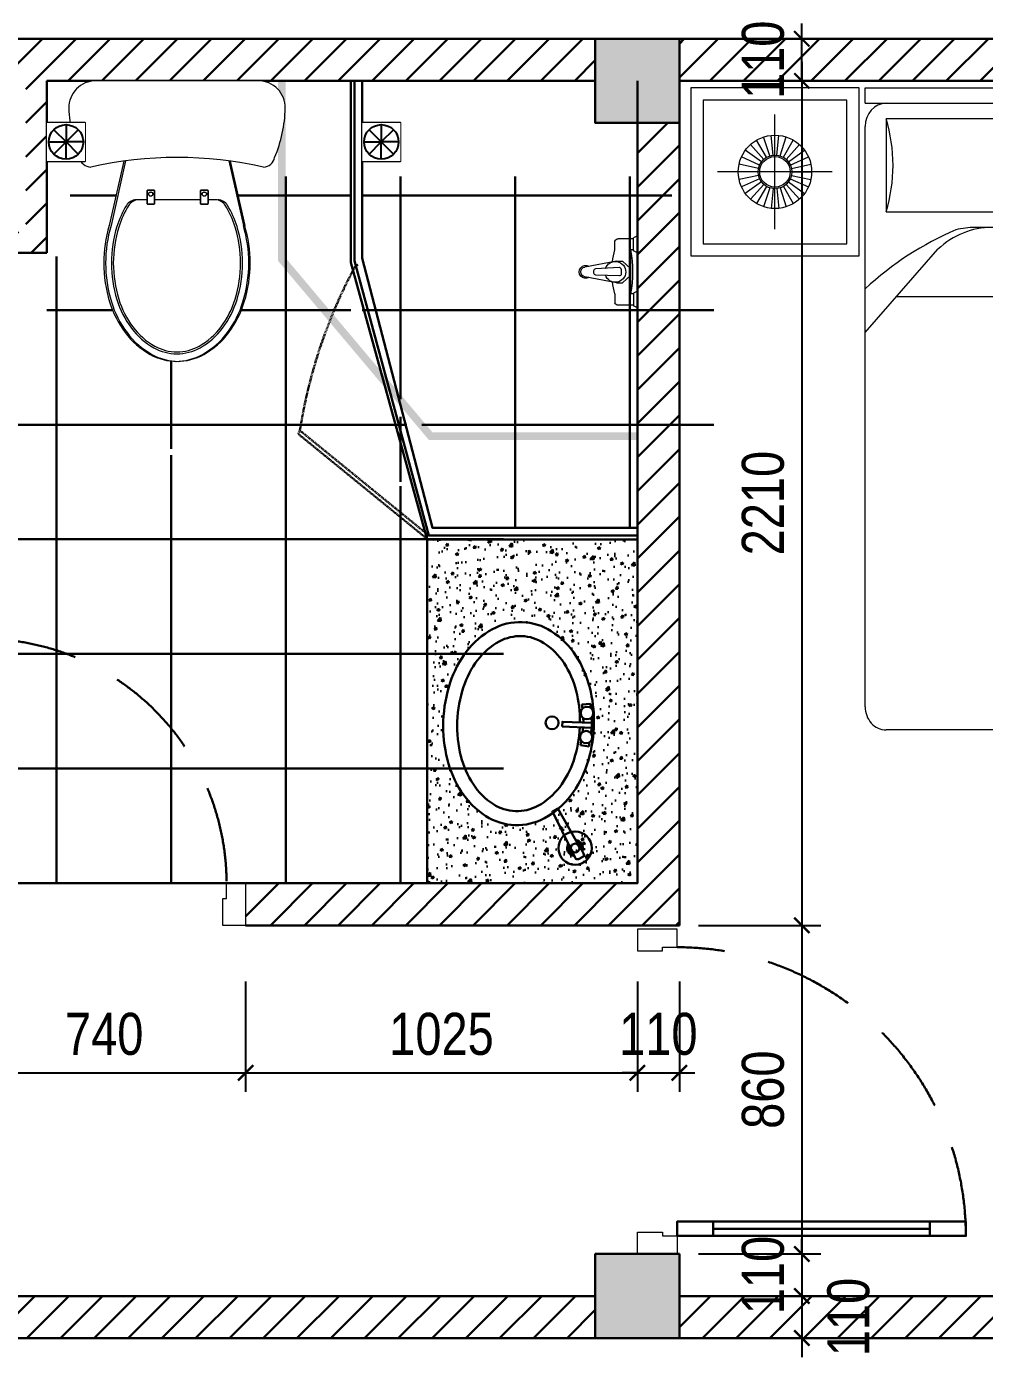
# Model space of a CAD drawing. Header units: millimetres. Extents: x -82962 to 19744, y -138000 to 4535.
# Drawn here: x -62979 to -60474, y -68715 to -65205 of the extents above; entities that cross this region are included whole.
import ezdxf

# ---------------------------------------------------------------- set-up
doc = ezdxf.new("R2010")
doc.units = ezdxf.units.MM
doc.header["$LTSCALE"] = 1000
doc.header["$MEASUREMENT"] = 0
doc.header["$PDMODE"] = 3
doc.linetypes.add('HIDDEN', pattern=[0.375, 0.25, -0.125])
doc.layers.get('0').update_dxf_attribs({"lineweight": 30})
doc.layers.get('DEFPOINTS').update_dxf_attribs({"color": 4, "lineweight": 30})
doc.layers.add('DIM KT', color=9, linetype='Continuous')
doc.layers.add('net-vatlieu', color=250, linetype='Continuous')
for name, color, linetype, lineweight in [('I-SITE-BOUNDARY', 10, 'HIDDEN', 15), ('NOITHAT', 156, 'Continuous', 5), ('THAY', 4, 'Continuous', 30)]:
    doc.layers.add(name, color=color, linetype=linetype, lineweight=lineweight)
doc.styles.add('dim', font='arial.ttf', dxfattribs={"width": 0.8})
doc.dimstyles.new('1-100-100', dxfattribs={"dimscale": 0, "dimtxt": 2.2, "dimasz": 0.8, "dimexe": 1, "dimexo": 1, "dimgap": 0.9, "dimtad": 1, "dimdec": 0, "dimzin": 0, "dimdsep": 46, "dimtxsty": 'dim', "dimblk1": 'ARCHTICK', "dimblk2": 'ARCHTICK', "dimsah": 1, "dimcen": 1, "dimdle": 1, "dimclrd": 256, "dimclre": 256, "dimclrt": 1, "dimadec": 0, "dimazin": 0, "dimtfac": 0.0001, "dimtdec": 0, "dimtix": 1, "dimtmove": 2, "dimatfit": 3, "dimldrblk": 'DOT', "dimfxl": 100, "dimtolj": 1, "dimtzin": 0, "dimarcsym": 0})

# ---------------------------------------------------------------- blocks, each defined once
blk = doc.blocks.new('*U6')
blk.add_line((70, -100), (70, -540))
for points in [[(50, 0), (50, -640), (90, -640), (90, 0)], [(50, -100), (90, -100), (90, -540), (50, -540)]]:
    blk.add_lwpolyline(points, close=True)
at = {"linetype": 'HIDDEN'}
blk.add_arc((50, 0), 640, 270, 0, dxfattribs=at)
at = {"layer": 'I-SITE-BOUNDARY', "linetype": 'ByBlock'}
for points in [[(0, 110), (60, 110), (60, 40), (50, 40), (50, 0), (0, 0)], [(740, 110), (680, 110), (680, 40), (690, 40), (690, 0), (740, 0)]]:
    blk.add_lwpolyline(points, close=True, dxfattribs=at)
blk = doc.blocks.new('*U8')
blk.add_line((70, -100), (70, -700))
for points in [[(50, 0), (50, -800), (90, -800), (90, 0)], [(50, -100), (90, -100), (90, -700), (50, -700)]]:
    blk.add_lwpolyline(points, close=True)
at = {"linetype": 'HIDDEN'}
blk.add_arc((50, 0), 800, 270, 0, dxfattribs=at)
at = {"layer": 'I-SITE-BOUNDARY', "linetype": 'ByBlock'}
for points in [[(0, 110), (60, 110), (60, 40), (50, 40), (50, 0), (0, 0)], [(900, 110), (840, 110), (840, 40), (850, 40), (850, 0), (900, 0)]]:
    blk.add_lwpolyline(points, close=True, dxfattribs=at)
blk = doc.blocks.new('_ARCHTICK')
at = {"color": 0, "linetype": 'ByBlock', "const_width": 0.15}
blk.add_lwpolyline([(-0.5, -0.5), (0.5, 0.5)], dxfattribs=at)
blk = doc.blocks.new('*D1388')
at = {"layer": 'DEFPOINTS', "color": 0, "ltscale": 0.2, "transparency": 16777216}
for p in [(-63146.9, -67653.1), (-62406.9, -67653.1), (-62406.9, -67942.4)]:
    blk.add_point(p, dxfattribs=at)
at = {"layer": 'THAY', "lineweight": -2, "ltscale": 0.2, "transparency": 16777216}
for p, q in [((-63146.9, -67703.1), (-63146.9, -67992.4)), ((-62406.9, -67703.1), (-62406.9, -67992.4)), ((-63196.9, -67942.4), (-62356.9, -67942.4))]:
    blk.add_line(p, q, dxfattribs=at)
at = {"layer": 'THAY', "lineweight": -2, "ltscale": 0.2, "transparency": 16777216, "xscale": 40.00000032884265, "yscale": 40.00000032884265, "zscale": 40.00000032884265, "rotation": 180}
blk.add_blockref('_ARCHTICK', (-63146.9, -67942.4), dxfattribs=at)
at = {"layer": 'THAY', "lineweight": -2, "ltscale": 0.2, "transparency": 16777216, "xscale": 40.00000032884265, "yscale": 40.00000032884265, "zscale": 40.00000032884265}
blk.add_blockref('_ARCHTICK', (-62406.9, -67942.4), dxfattribs=at)
at = {"layer": 'THAY', "color": 1, "ltscale": 0.2, "transparency": 16777216, "insert": (-62776.9, -67841.2), "char_height": 110, "attachment_point": 5, "style": 'dim'}
blk.add_mtext('\\A1;740', dxfattribs=at)
blk = doc.blocks.new('_DOT')
at = {"color": 0, "linetype": 'ByBlock', "ltscale": 10}
blk.add_line((-0.5, 0), (-1, 0), dxfattribs=at)
at = {"color": 0, "linetype": 'ByBlock', "ltscale": 10, "const_width": 0.5}
blk.add_lwpolyline([(-0.25, 0, 1), (0.25, 0, 1)], format="xyb", close=True, dxfattribs=at)
blk = doc.blocks.new('*D1389')
at = {"layer": 'DEFPOINTS', "color": 0, "ltscale": 0.2, "transparency": 16777216}
for p in [(-62406.9, -67653.1), (-61381.9, -67653.1), (-61381.9, -67942.4)]:
    blk.add_point(p, dxfattribs=at)
at = {"layer": 'THAY', "lineweight": -2, "ltscale": 0.2, "transparency": 16777216}
for p, q in [((-62406.9, -67703.1), (-62406.9, -67992.4)), ((-61381.9, -67703.1), (-61381.9, -67992.4)), ((-62456.9, -67942.4), (-61331.9, -67942.4))]:
    blk.add_line(p, q, dxfattribs=at)
at = {"layer": 'THAY', "lineweight": -2, "ltscale": 0.2, "transparency": 16777216, "xscale": 40.00000032884265, "yscale": 40.00000032884265, "zscale": 40.00000032884265, "rotation": 180}
blk.add_blockref('_ARCHTICK', (-62406.9, -67942.4), dxfattribs=at)
at = {"layer": 'THAY', "lineweight": -2, "ltscale": 0.2, "transparency": 16777216, "xscale": 40.00000032884265, "yscale": 40.00000032884265, "zscale": 40.00000032884265}
blk.add_blockref('_ARCHTICK', (-61381.9, -67942.4), dxfattribs=at)
at = {"layer": 'THAY', "color": 1, "ltscale": 0.2, "transparency": 16777216, "insert": (-61894.4, -67841.2), "char_height": 110, "attachment_point": 5, "style": 'dim'}
blk.add_mtext('\\A1;1025', dxfattribs=at)
blk = doc.blocks.new('*D1390')
at = {"layer": 'DEFPOINTS', "color": 0, "ltscale": 0.2, "transparency": 16777216}
for p in [(-61381.9, -67653.1), (-61271.9, -67653.1), (-61271.9, -67942.4)]:
    blk.add_point(p, dxfattribs=at)
at = {"layer": 'THAY', "lineweight": -2, "ltscale": 0.2, "transparency": 16777216}
for p, q in [((-61381.9, -67703.1), (-61381.9, -67992.4)), ((-61271.9, -67703.1), (-61271.9, -67992.4)), ((-61381.9, -67942.4), (-61421.9, -67942.4)), ((-61381.9, -67942.4), (-61271.9, -67942.4)), ((-61271.9, -67942.4), (-61231.9, -67942.4))]:
    blk.add_line(p, q, dxfattribs=at)
at = {"layer": 'THAY', "lineweight": -2, "ltscale": 0.2, "transparency": 16777216, "xscale": 40.00000032884265, "yscale": 40.00000032884265, "zscale": 40.00000032884265}
blk.add_blockref('_ARCHTICK', (-61381.9, -67942.4), dxfattribs=at)
at = {"layer": 'THAY', "lineweight": -2, "ltscale": 0.2, "transparency": 16777216, "xscale": 40.00000032884265, "yscale": 40.00000032884265, "zscale": 40.00000032884265, "rotation": 180}
blk.add_blockref('_ARCHTICK', (-61271.9, -67942.4), dxfattribs=at)
at = {"layer": 'THAY', "color": 1, "ltscale": 0.2, "transparency": 16777216, "insert": (-61326.9, -67841.2), "char_height": 110, "attachment_point": 5, "style": 'dim'}
blk.add_mtext('\\A1;110', dxfattribs=at)
blk = doc.blocks.new('*D1411')
at = {"layer": 'DEFPOINTS', "color": 0, "ltscale": 0.2, "transparency": 16777216}
for p in [(-61271.9, -65346.5), (-61271.9, -67556.5), (-60951.6, -67556.5)]:
    blk.add_point(p, dxfattribs=at)
at = {"layer": 'THAY', "lineweight": -2, "ltscale": 0.2, "transparency": 16777216}
for p, q in [((-60951.6, -65296.5), (-60951.6, -67606.5)), ((-61221.9, -65346.5), (-60901.6, -65346.5)), ((-61221.9, -67556.5), (-60901.6, -67556.5))]:
    blk.add_line(p, q, dxfattribs=at)
at = {"layer": 'THAY', "lineweight": -2, "ltscale": 0.2, "transparency": 16777216, "xscale": 40.00000032884262, "yscale": 40.00000032884262, "zscale": 40.00000032884262}
for p, rotation in [((-60951.6, -65346.5), 90), ((-60951.6, -67556.5), 270)]:
    blk.add_blockref('_ARCHTICK', p, dxfattribs=dict(at, rotation=rotation))
at = {"layer": 'THAY', "color": 1, "ltscale": 0.2, "transparency": 16777216, "insert": (-61052.8, -66451.5), "char_height": 110, "attachment_point": 5, "rotation": 90, "style": 'dim'}
blk.add_mtext('\\A1;2210', dxfattribs=at)
blk = doc.blocks.new('*D1412')
at = {"layer": 'DEFPOINTS', "color": 0, "ltscale": 0.2, "transparency": 16777216}
for p in [(-61271.9, -67556.5), (-61271.9, -68416.5), (-60951.6, -68416.5)]:
    blk.add_point(p, dxfattribs=at)
at = {"layer": 'THAY', "lineweight": -2, "ltscale": 0.2, "transparency": 16777216}
for p, q in [((-60951.6, -67506.5), (-60951.6, -68466.5)), ((-61221.9, -67556.5), (-60901.6, -67556.5)), ((-61221.9, -68416.5), (-60901.6, -68416.5))]:
    blk.add_line(p, q, dxfattribs=at)
at = {"layer": 'THAY', "lineweight": -2, "ltscale": 0.2, "transparency": 16777216, "xscale": 40.00000032884262, "yscale": 40.00000032884262, "zscale": 40.00000032884262}
for p, rotation in [((-60951.6, -67556.5), 90), ((-60951.6, -68416.5), 270)]:
    blk.add_blockref('_ARCHTICK', p, dxfattribs=dict(at, rotation=rotation))
at = {"layer": 'THAY', "color": 1, "ltscale": 0.2, "transparency": 16777216, "insert": (-61052.8, -67986.5), "char_height": 110, "attachment_point": 5, "rotation": 90, "style": 'dim'}
blk.add_mtext('\\A1;860', dxfattribs=at)
blk = doc.blocks.new('*D1413')
at = {"layer": 'DEFPOINTS', "color": 0, "ltscale": 0.2, "transparency": 16777216}
for p in [(-61271.9, -68416.5), (-61247.9, -68526.5), (-60951.6, -68526.5)]:
    blk.add_point(p, dxfattribs=at)
at = {"layer": 'THAY', "lineweight": -2, "ltscale": 0.2, "transparency": 16777216}
for p, q in [((-60951.6, -68416.5), (-60951.6, -68376.5)), ((-61221.9, -68416.5), (-60901.6, -68416.5)), ((-60951.6, -68416.5), (-60951.6, -68526.5)), ((-61197.9, -68526.5), (-60901.6, -68526.5)), ((-60951.6, -68526.5), (-60951.6, -68566.5))]:
    blk.add_line(p, q, dxfattribs=at)
at = {"layer": 'THAY', "lineweight": -2, "ltscale": 0.2, "transparency": 16777216, "xscale": 40.00000032884262, "yscale": 40.00000032884262, "zscale": 40.00000032884262}
for p, rotation in [((-60951.6, -68416.5), 270), ((-60951.6, -68526.5), 90)]:
    blk.add_blockref('_ARCHTICK', p, dxfattribs=dict(at, rotation=rotation))
at = {"layer": 'THAY', "color": 1, "ltscale": 0.2, "transparency": 16777216, "insert": (-61052.8, -68471.5), "char_height": 110, "attachment_point": 5, "rotation": 90, "style": 'dim'}
blk.add_mtext('\\A1;110', dxfattribs=at)
blk = doc.blocks.new('*D1414')
at = {"layer": 'DEFPOINTS', "color": 0, "ltscale": 0.2, "transparency": 16777216}
for p in [(-61247.9, -68526.5), (-61247.9, -68636.5), (-60951.6, -68636.5)]:
    blk.add_point(p, dxfattribs=at)
at = {"layer": 'THAY', "lineweight": -2, "ltscale": 0.2, "transparency": 16777216}
for p, q in [((-60951.6, -68476.5), (-60951.6, -68686.5)), ((-61197.9, -68526.5), (-60901.6, -68526.5)), ((-61197.9, -68636.5), (-60901.6, -68636.5))]:
    blk.add_line(p, q, dxfattribs=at)
at = {"layer": 'THAY', "lineweight": -2, "ltscale": 0.2, "transparency": 16777216, "xscale": 40.00000032884262, "yscale": 40.00000032884262, "zscale": 40.00000032884262}
for p, rotation in [((-60951.6, -68526.5), 90), ((-60951.6, -68636.5), 270)]:
    blk.add_blockref('_ARCHTICK', p, dxfattribs=dict(at, rotation=rotation))
at = {"layer": 'THAY', "color": 1, "ltscale": 0.2, "transparency": 16777216, "insert": (-60829.3, -68581.5), "char_height": 110, "attachment_point": 5, "rotation": 90, "style": 'dim'}
blk.add_mtext('\\A1;110', dxfattribs=at)
blk = doc.blocks.new('*D1410')
at = {"layer": 'DEFPOINTS', "color": 0, "ltscale": 0.2, "transparency": 16777216}
for p in [(-61271.9, -65236.5), (-60951.6, -65236.5), (-61271.9, -65346.5)]:
    blk.add_point(p, dxfattribs=at)
at = {"layer": 'THAY', "lineweight": -2, "ltscale": 0.2, "transparency": 16777216}
for p, q in [((-60951.6, -65236.5), (-60951.6, -65196.5)), ((-61221.9, -65236.5), (-60901.6, -65236.5)), ((-60951.6, -65346.5), (-60951.6, -65236.5)), ((-61221.9, -65346.5), (-60901.6, -65346.5)), ((-60951.6, -65346.5), (-60951.6, -65386.5))]:
    blk.add_line(p, q, dxfattribs=at)
at = {"layer": 'THAY', "lineweight": -2, "ltscale": 0.2, "transparency": 16777216, "xscale": 40.00000032884262, "yscale": 40.00000032884262, "zscale": 40.00000032884262}
for p, rotation in [((-60951.6, -65236.5), 270), ((-60951.6, -65346.5), 90)]:
    blk.add_blockref('_ARCHTICK', p, dxfattribs=dict(at, rotation=rotation))
at = {"layer": 'THAY', "color": 1, "ltscale": 0.2, "transparency": 16777216, "insert": (-61052.8, -65291.5), "char_height": 110, "attachment_point": 5, "rotation": 90, "style": 'dim'}
blk.add_mtext('\\A1;110', dxfattribs=at)
blk = doc.blocks.new('\xadewwwwwww')
blk.add_wipeout([(-213.1, 0), (213.1, 0), (233.3, -3), (243.4, -6.9), (263.2, -21.1), (269.2, -28.1), (275.4, -38), (279.5, -47.7), (283.1, -70), (283.1, -71.7), (282.3, -89.1), (281, -102.3), (278.5, -121), (272.6, -149), (266.6, -170), (254, -205.6), (245.2, -218.5), (225.7, -225.6), (208.9, -222), (184.4, -217.2), (163.5, -213.6), (138.9, -209.9), (148.3, -251.9), (157.9, -294.4), (169.7, -346.4), (186.7, -421.1), (190.6, -455.8), (191.2, -476.9), (190.1, -504.1), (187.4, -528.2), (182.4, -554.4), (177.6, -572.6), (173.1, -586.9), (158.9, -620.4), (149.8, -636.9), (138.5, -654.2), (131.5, -663.6), (112.2, -684.8), (105.5, -690.9), (90.5, -702.9), (80.1, -707.6), (69.9, -716), (55.9, -721.3), (44.4, -725.9), (35.9, -729.6), (24.6, -731.4), (0.3, -734.2), (-23.9, -731.4), (-40.6, -728.5), (-58.7, -719.7), (-70.5, -716), (-82.2, -709), (-99.2, -696.7), (-117.7, -680), (-135.7, -658.9), (-149.7, -638.1), (-167.3, -603.6), (-176.5, -578.4), (-183.1, -553.7), (-190.2, -510.3), (-191.8, -476.9), (-188.2, -427.4), (-185.2, -409.7), (-177.6, -379), (-168.6, -338.9), (-161.4, -307), (-148.2, -248.8), (-139.5, -210), (-151.4, -211.7), (-174.3, -215.4), (-225.7, -225.6), (-236, -223.8), (-245.2, -218.5), (-255.3, -200.4), (-265.1, -174.6), (-275.3, -137.3), (-280.1, -110), (-283.1, -70), (-278.2, -44.2), (-263.2, -21.1), (-248.3, -9.4), (-237.3, -4.3)]).dxf.layer = 'NOITHAT'
at = {"layer": 'NOITHAT'}
for p, q in [((213.1, 0), (-213.1, 0)), ((-139.5, -210), (-177.6, -379)), ((-134.6, -209.4), (-172.9, -379)), ((135.2, -209.4), (173.4, -379)), ((138.9, -209.9), (177, -379)), ((-79.4, -311.6), (-107, -311.6)), ((60.6, -311.6), (-58, -311.6)), ((100.5, -311.6), (82, -311.6))]:
    blk.add_line(p, q, dxfattribs=at)
for points in [[(-61, -285.7), (-76.4, -285.7, 0.414214), (-79.4, -288.7), (-79.4, -320.1, 0.414214), (-76.4, -323.1), (-61, -323.1, 0.414214), (-58, -320.1), (-58, -288.7, 0.414214)], [(-61, -286.6), (-76.4, -286.6, 0.414214), (-78.4, -288.7), (-78.4, -320.1, 0.414214), (-76.4, -322.2), (-61, -322.2, 0.414214), (-58.9, -320.1), (-58.9, -288.7, 0.414214)], [(79, -285.7), (63.6, -285.7, 0.414214), (60.6, -288.7), (60.6, -320.1, 0.414214), (63.6, -323.1), (79, -323.1, 0.414214), (82, -320.1), (82, -288.7, 0.414214)], [(79, -286.6), (63.6, -286.6, 0.414214), (61.6, -288.7), (61.6, -320.1, 0.414214), (63.6, -322.2), (79, -322.2, 0.414214), (81.1, -320.1), (81.1, -288.7, 0.414214)]]:
    blk.add_lwpolyline(points, format="xyb", close=True, dxfattribs=at)
for points in [[(-177.6, -379, 0.072085), (-191.8, -476.9, 0.074875), (-176.5, -578.4, 0.085384), (-135.7, -658.9, 0.106182), (-70.5, -716, 0.127687), (-0.3, -734.2, 0.127687)], [(-172.9, -379, 0.072085), (-187, -476.9, 0.074875), (-171.8, -578.4, 0.085384), (-131, -658.9, 0.106182), (-65.7, -716, 0.127687), (4.5, -734.2, 0.127687)], [(-3.9, -734.2, 0.127687), (66.3, -716, 0.106182), (131.5, -658.9, 0.085384), (172.3, -578.4, 0.074875), (187.6, -476.9, 0.072085), (173.4, -379, 0.066201)], [(-0.3, -734.2, 0.127687), (69.9, -716, 0.106182), (135.1, -658.9, 0.085384), (175.9, -578.4, 0.074875), (191.2, -476.9, 0.072085), (177, -379, 0.066201)]]:
    blk.add_lwpolyline(points, format="xyb", dxfattribs=at)
for centre, radius in [((-68.8, -296.4), 5.81), ((-68.8, -296.4), 5.34), ((71.2, -296.4), 5.81), ((71.2, -296.4), 5.34)]:
    blk.add_circle(centre, radius, dxfattribs=at)
for centre, radius, start, end in [((-213.1, -70), 70, 90, 181.3507), ((213.1, -70), 70, 358.6493, 90), ((67.6, -63.4), 350.8, 181.3507, 202.9903), ((-67.6, -63.4), 350.8, 337.0097, 358.6493), ((-225.7, -195.6), 30, 189.1563, 270), ((0, -1227.2), 1026.7, 77.2987, 102.7013), ((225.7, -195.6), 30, 270, 350.8437), ((-107, -341.6), 30, 90, 148.7509), ((-101.1, -341.6), 30, 90, 147.9236), ((100.5, -341.6), 30, 32.0764, 90), ((106.4, -341.6), 30, 31.2491, 90), ((77.7, -453.7), 246, 148.7509, 162.872), ((77.7, -453.7), 241, 147.9236, 162.872), ((-78.3, -453.7), 241, 17.128, 32.0764), ((-78.3, -453.7), 246, 17.128, 31.2491), ((153, -476.9), 324.8, 162.872, 180), ((153, -476.9), 319.8, 162.872, 180), ((-153.6, -476.9), 319.8, 0, 17.128), ((-153.6, -476.9), 324.8, 0, 17.128), ((153, -476.9), 324.8, 180, 197.128), ((153, -476.9), 319.8, 180, 197.128), ((-153.6, -476.9), 319.8, 342.872, 0), ((-153.6, -476.9), 324.8, 342.872, 0), ((77.7, -500.1), 246, 197.128, 216.6493), ((77.7, -500.1), 241, 197.128, 216.6493), ((-78.3, -500.1), 241, 323.3507, 342.872), ((-78.3, -500.1), 246, 323.3507, 342.872), ((30, -535.6), 186.5, 216.6493, 240.8937), ((30, -535.6), 181.5, 216.6493, 240.8937), ((-30.6, -535.6), 181.5, 299.1063, 323.3507), ((-30.6, -535.6), 186.5, 299.1063, 323.3507), ((-0.3, -590), 124.3, 240.8937, 270), ((-0.3, -590), 119.3, 240.8937, 270), ((-0.3, -590), 119.3, 270, 299.1063), ((-0.3, -590), 124.3, 270, 299.1063)]:
    blk.add_arc(centre, radius, start, end, dxfattribs=at)
blk = doc.blocks.new('thoat san')
at = {"layer": 'DIM KT', "ltscale": 0.2}
blk.add_lwpolyline([(11118.2, -57204.1), (11218.2, -57204.1), (11218.2, -57104.1), (11118.2, -57104.1)], close=True, dxfattribs=at)
at = {"ltscale": 0.2}
blk.add_wipeout([(11118.2, -57104.1), (11218.2, -57104.1), (11218.2, -57204.1), (11118.2, -57204.1)], dxfattribs=at).dxf.layer = 'DIM KT'
at = {"layer": 'DIM KT', "ltscale": 0.2}
blk.add_circle((11168.2, -57154.1), 45.3, dxfattribs=at)
at = {"layer": 'net-vatlieu', "ltscale": 0.2}
for p in [(11168.2, -57108.8), (11136.1, -57122.1), (11200.2, -57122.1), (11122.8, -57154.1), (11136.1, -57186.1), (11213.5, -57154.1), (11168.2, -57199.4), (11200.2, -57186.1)]:
    blk.add_line(p, (11168.2, -57154.1), dxfattribs=at)
blk = doc.blocks.new('voinuoc')
at = {"layer": 'NOITHAT'}
for p, q in [((65.6, 54.5), (81.3, 137.3)), ((122.4, 54.5), (106.7, 137.3)), ((7.1, 10.5), (7.1, 50.1)), ((36.7, 58.8), (13.8, 58.8)), ((65.6, 54.5), (65.6, 38.7)), ((65.6, 38.7), (84.9, 17.6)), ((122.4, 38.7), (103.1, 17.6)), ((122.4, 54.5), (122.4, 38.7)), ((151.7, 58.8), (174.6, 58.8)), ((181.3, 10.5), (181.3, 50.1)), ((0, 0), (5.2, 10.5)), ((0, 0), (43.8, 0)), ((38.5, 10.5), (5.2, 10.5)), ((36.7, 17.6), (151.7, 17.6)), ((36.7, 10.5), (36.7, 17.6)), ((43.8, 0), (38.5, 10.5)), ((144.6, 0), (149.9, 10.5)), ((188.4, 0), (144.6, 0)), ((149.9, 10.5), (183.2, 10.5)), ((151.7, 10.5), (151.7, 17.6)), ((188.4, 0), (183.2, 10.5))]:
    blk.add_line(p, q, dxfattribs=at)
blk.add_lwpolyline([(82.9, 46.5), (86.3, 109.5, -0.414214), (91.3, 114.5), (96.3, 114.5, -0.414214), (101.3, 109.5), (103.7, 46.5, -0.414214), (98.7, 41.5), (91.3, 41.5, -0.300554)], format="xyb", close=True, dxfattribs=at)
for centre, radius, start, end in [((94, 135.1), 16.9, 330.473, 209.527), ((94, 135.1), 12.9, 9.9441, 170.0559), ((94, 57.7), 27.2, 109.5847, 72.1647), ((16.2, 50.1), 9.04, 105.4216, 180.2748), ((128.4, -313.4), 383.4, 99.1258, 103.8498), ((59.6, -313.4), 383.4, 76.1502, 80.8742), ((172.2, 50.1), 9.04, 359.7252, 74.5784), ((94, 359.3), 346.5, 260.4738, 279.5916)]:
    blk.add_arc(centre, radius, start, end, dxfattribs=at)
blk = doc.blocks.new('A$C44F47C7C')
at = {"layer": 'NOITHAT'}
for p, q in [((570, 2050), (570, 2100.7)), ((570, 2100.7), (2370, 2100.7)), ((2370, 2050), (2370, 2100.7)), ((2390, 1550.7), (2390, 2100.7)), ((2390, 2100.7), (2940, 2100.7)), ((2940, 2100.7), (2940, 1550.7)), ((570, 2050), (2370, 2050)), ((2430, 1590.7), (2430, 2060.7)), ((2430, 2060.7), (2900, 2060.7)), ((2900, 2060.7), (2900, 1590.7)), ((275, 1638.2), (275, 2013.2)), ((638.4, 1999.3), (638.4, 1694.7)), ((2301.6, 1999.3), (638.4, 1999.3)), ((2301.6, 1694.7), (2301.6, 1999.3)), ((570, 76), (570, 1974)), ((2370, 1974), (2370, 76)), ((462.5, 1825.7), (87.5, 1825.7)), ((638.4, 1694.7), (2301.6, 1694.7)), ((2370, 1644), (929.9, 1644)), ((2900, 1590.7), (2430, 1590.7)), ((570, 1299.9), (807.9, 1572.5)), ((2940, 1550.7), (2390, 1550.7)), ((2370, 1416.7), (671.9, 1416.7)), ((2301.6, 0), (638.4, 0))]:
    blk.add_line(p, q, dxfattribs=at)
at = {"layer": 'NOITHAT', "lineweight": 5}
for p, q in [((258, 1878), (237.9, 1939.8)), ((269.3, 1880.4), (262.5, 1945)), ((280.7, 1880.4), (287.5, 1945)), ((292, 1878), (312.1, 1939.8)), ((230.5, 1858), (177.9, 1896.2)), ((238.2, 1866.5), (194.7, 1914.8)), ((247.5, 1873.3), (215, 1929.6)), ((302.5, 1873.3), (335, 1929.6)), ((311.8, 1866.5), (355.3, 1914.8)), ((319.5, 1858), (372.1, 1896.2)), ((2575.3, 1710.1), (2575.3, 1911.5)), ((2575.3, 1911.5), (2736.5, 1911.5)), ((2585.9, 1896.7), (2585.9, 1847.8)), ((2595.1, 1905.9), (2634.6, 1905.9)), ((2643.8, 1896.7), (2643.8, 1847.8)), ((2654.9, 1887.2), (2714.3, 1887.2)), ((2736.5, 1911.5), (2736.5, 1710.1)), ((221.2, 1837.1), (157.6, 1850.6)), ((224.8, 1848), (165.4, 1874.5)), ((325.2, 1848), (384.6, 1874.5)), ((328.8, 1837.1), (392.4, 1850.6)), ((2605.1, 1856.5), (2605.1, 1761.6)), ((2625.6, 1856.5), (2625.6, 1761.6)), ((2654.9, 1879.1), (2714.3, 1879.1)), ((2654.9, 1871.1), (2714.3, 1871.1)), ((2654.9, 1863), (2714.3, 1863)), ((2654.9, 1855), (2714.3, 1855)), ((220, 1825.7), (155, 1825.7)), ((221.2, 1814.2), (157.6, 1800.7)), ((224.8, 1803.3), (165.4, 1776.9)), ((325.2, 1803.3), (384.6, 1776.9)), ((328.8, 1814.2), (392.4, 1800.7)), ((330, 1825.7), (395, 1825.7)), ((2595.1, 1838.7), (2605.1, 1838.7)), ((2634.6, 1838.7), (2625.6, 1838.7)), ((2713.9, 1832.7), (2655.6, 1832.7)), ((2655.6, 1832.7), (2655.6, 1758.5)), ((2655.6, 1814.1), (2713.9, 1814.1)), ((2674.1, 1758.5), (2674.1, 1832.7)), ((2695.3, 1758.5), (2695.3, 1832.7)), ((2713.9, 1758.5), (2713.9, 1832.7)), ((230.5, 1793.3), (177.9, 1755.1)), ((238.2, 1784.8), (194.7, 1736.5)), ((247.5, 1778), (215, 1721.7)), ((258, 1773.4), (237.9, 1711.5)), ((269.3, 1771), (262.5, 1706.3)), ((280.7, 1771), (287.5, 1706.3)), ((292, 1773.4), (312.1, 1711.5)), ((302.5, 1778), (335, 1721.7)), ((311.8, 1784.8), (355.3, 1736.5)), ((319.5, 1793.3), (372.1, 1755.1)), ((2585.9, 1727.2), (2585.9, 1776.1)), ((2595.1, 1785.2), (2605.1, 1785.2)), ((2634.6, 1785.2), (2625.6, 1785.2)), ((2643.8, 1727.2), (2643.8, 1776.1)), ((2655.6, 1795.6), (2713.9, 1795.6)), ((2655.6, 1777.1), (2713.9, 1777.1)), ((2655.6, 1758.5), (2713.9, 1758.5)), ((2595.1, 1718), (2634.6, 1718)), ((2655.6, 1738.6), (2655.6, 1733.4)), ((2672.5, 1738.6), (2655.6, 1738.6)), ((2655.6, 1733.4), (2672.5, 1733.4)), ((2672.5, 1733.4), (2672.5, 1738.6)), ((2676.3, 1738.6), (2676.3, 1733.4)), ((2693.2, 1738.6), (2676.3, 1738.6)), ((2676.3, 1733.4), (2693.2, 1733.4)), ((2693.2, 1733.4), (2693.2, 1738.6)), ((2696.9, 1738.6), (2696.9, 1733.4)), ((2713.9, 1738.6), (2696.9, 1738.6)), ((2696.9, 1733.4), (2713.9, 1733.4)), ((2713.9, 1733.4), (2713.9, 1738.6)), ((2736.5, 1710.1), (2575.3, 1710.1))]:
    blk.add_line(p, q, dxfattribs=at)
at = {"layer": 'NOITHAT'}
for points in [[(0, 2100.7), (0, 1550.7), (550, 1550.7), (550, 2100.7)], [(40, 2060.7), (40, 1590.7), (510, 1590.7), (510, 2060.7)]]:
    blk.add_lwpolyline(points, close=True, dxfattribs=at)
blk.add_circle((275, 1825.7), 120, dxfattribs=at)
at = {"layer": 'NOITHAT', "lineweight": 5}
for radius in [55, 50]:
    blk.add_circle((275, 1825.7), radius, dxfattribs=at)
for centre, radius, start, end in [((2595.1, 1896.7), 9.15, 90, 180), ((2615.4, 1865.3), 22.9, 296.5689, 243.4311), ((2634.6, 1896.7), 9.15, 0, 90), ((2595.1, 1847.8), 9.15, 180, 270), ((2615.4, 1856.5), 10.2, 0, 180), ((2634.6, 1847.8), 9.15, 270, 0), ((2595.1, 1776.1), 9.15, 90, 180), ((2615.4, 1754.3), 22.9, 116.5689, 63.4311), ((2615.4, 1761.6), 10.2, 180, 0), ((2634.6, 1776.1), 9.15, 0, 90), ((2595.1, 1727.2), 9.15, 180, 270), ((2634.6, 1727.2), 9.15, 270, 0)]:
    blk.add_arc(centre, radius, start, end, dxfattribs=at)
at = {"layer": 'NOITHAT'}
for centre, major_axis, start_param, end_param in [((638.4, 1974), (0, 76), 0, 1.570796), ((2301.6, 1974), (0, 76), -1.570796, 0), ((237.6, 1847), (0, 470.7), 4.382801, 5.041977), ((2702.4, 1847), (0, 470.7), 1.241209, 1.900384), ((1240.1, 548.2), (0, 1164), 0.364577, 0.693974), ((984.1, 1340), (0, 304), 0, 0.699981), ((929.9, 1340), (0, 304), 0, 0.233748), ((638.4, 76), (0, 76), 1.570796, 3.141593), ((2301.6, 76), (0, 76), 3.141593, 4.712389)]:
    blk.add_ellipse(centre, major_axis=major_axis, ratio=0.9, start_param=start_param, end_param=end_param, dxfattribs=at)

msp = doc.modelspace()

# ---------------------------------------------------------------- hatches: boundary and pattern name
at = {"layer": 'THAY', "ltscale": 0.2}
h = msp.add_hatch(dxfattribs=at)
h.set_pattern_fill('ANSI31', color=256, scale=500)
h.paths.add_polyline_path([(-58401.86937, -65236.4995), (-61271.86937, -65236.4995), (-61271.86937, -65346.4995), (-58401.86937, -65346.4995)])
h.paths.add_polyline_path([(-58181.86937, -65456.4995), (-58291.86937, -65456.4995), (-58291.86937, -68416.4995), (-58181.86937, -68416.4995)])
h.paths.add_polyline_path([(-58291.86937, -66246.4995), (-58781.86937, -66246.4995), (-58781.86937, -66121.4995), (-58891.86937, -66121.4995), (-58891.86937, -66356.4995), (-58291.86937, -66356.4995)])
h.paths.add_polyline_path([(-61271.86937, -65456.4995), (-61381.86937, -65456.4995), (-61381.86937, -67446.4995), (-61931.86937, -67446.4995), (-62406.86937, -67446.4995), (-62406.86937, -67556.4995), (-61271.86937, -67556.4995)])
h.paths.add_polyline_path([(-61491.86937, -65236.4995), (-63091.86937, -65236.4995), (-63091.86937, -65346.4995), (-62981.86937, -65346.4995), (-62981.86937, -65741.4995), (-63201.86937, -65741.4995), (-63201.86937, -65796.4995), (-62926.86937, -65796.4995), (-62926.86937, -65346.4995), (-61491.86937, -65346.4995)])
h.paths.add_polyline_path([(-63201.86937, -65456.4995), (-63311.86937, -65456.4995), (-63311.86937, -67556.4995), (-63146.86937, -67556.4995), (-63146.86937, -67446.4995), (-63201.86937, -67446.4995)])
h.paths.add_polyline_path([(-66191.86937, -65236.4995), (-69461.86937, -65236.4995), (-69461.86937, -65346.4995), (-66191.86937, -65346.4995)])
h.paths.add_polyline_path([(-69681.86937, -65236.4995), (-70581.86937, -65236.4995), (-70581.86937, -65456.4995), (-69681.86937, -65456.4995)])
h.paths.add_polyline_path([(-70171.86937, -65456.4995), (-70281.86937, -65456.4995), (-70281.86937, -65566.4995), (-70171.86937, -65566.4995)])
h.paths.add_polyline_path([(-70171.86937, -66216.4995), (-70281.86937, -66216.4995), (-70281.86937, -66556.4995), (-70171.86937, -66556.4995)])
h.paths.add_polyline_path([(-69681.86937, -68416.4995), (-70281.86937, -68416.4995), (-70281.86937, -68636.4995), (-69681.86937, -68636.4995)])
h.paths.add_polyline_path([(-66191.86937, -68526.4995), (-69461.86937, -68526.4995), (-69461.86937, -68636.4995), (-66191.86937, -68636.4995)])
h.paths.add_polyline_path([(-63311.86937, -68526.4995), (-65971.86937, -68526.4995), (-65971.86937, -68636.4995), (-63311.86937, -68636.4995)])
h.paths.add_polyline_path([(-61491.86937, -68526.4995), (-63091.86937, -68526.4995), (-63091.86937, -68636.4995), (-61491.86937, -68636.4995)])
h.paths.add_polyline_path([(-58401.86937, -68526.4995), (-61271.86937, -68526.4995), (-61271.86937, -68636.4995), (-58401.86937, -68636.4995)])
h.paths.add_polyline_path([(-65682.78734, -65635.31464), (-65574.28734, -65635.31464), (-65574.28734, -65477.81464), (-65682.78734, -65477.81464)], flags=9)
h.paths.add_polyline_path([(-64868.95722, -65626.34962), (-64692.45722, -65626.34962), (-64692.45722, -65468.84962), (-64868.95722, -65468.84962)], flags=9)
h.paths.add_polyline_path([(-65071.96934, -65626.34962), (-64967.46934, -65626.34962), (-64967.46934, -65468.84962), (-65071.96934, -65468.84962)], flags=9)
h.paths.add_polyline_path([(-65297.92314, -65626.34962), (-65189.42314, -65626.34962), (-65189.42314, -65468.84962), (-65297.92314, -65468.84962)], flags=9)
h.paths.add_polyline_path([(-63665.63258, -66069.52393), (-63489.13258, -66069.52393), (-63489.13258, -65912.02393), (-63665.63258, -65912.02393)], flags=9)
h.paths.add_polyline_path([(-63651.60723, -65828.95612), (-63475.10723, -65828.95612), (-63475.10723, -65671.45612), (-63651.60723, -65671.45612)], flags=9)
h.paths.add_polyline_path([(-63811.54096, -65638.23358), (-63635.04096, -65638.23358), (-63635.04096, -65480.73358), (-63811.54096, -65480.73358)], flags=9)
h.paths.add_polyline_path([(-64080.55565, -65618.10373), (-63900.05565, -65618.10373), (-63900.05565, -65460.60373), (-64080.55565, -65460.60373)], flags=9)
h.paths.add_polyline_path([(-64397.90861, -65618.10373), (-64221.40861, -65618.10373), (-64221.40861, -65460.60373), (-64397.90861, -65460.60373)], flags=9)
h.paths.add_polyline_path([(-64637.90861, -65618.10373), (-64461.40861, -65618.10373), (-64461.40861, -65460.60373), (-64637.90861, -65460.60373)], flags=9)
h.paths.add_polyline_path([(-60938.63244, -68605.30782), (-60938.63244, -68345.19458), (-61165.31048, -68345.19458), (-61165.31048, -68605.30782)], flags=9)
h.paths.add_polyline_path([(-60715.21217, -68715.30782), (-60715.21217, -68455.19458), (-60941.8902, -68455.19458), (-60941.8902, -68715.30782)], flags=9)
h = msp.add_hatch(color=256, dxfattribs=at)
h.dxf.hatch_style = 1
h.paths.add_polyline_path([(-61271.86937, -65236.4995), (-61491.86937, -65236.4995), (-61491.86937, -65456.4995), (-61271.86937, -65456.4995)])
h = msp.add_hatch(dxfattribs=at)
h.set_pattern_fill('AR-CONC', color=256, scale=5, style=0, double=1)
h.set_pattern_definition([(50, (-63959.924, -9640.687), (35.863009, -3.137607), [3.75, -41.25]), (355, (-63959.924, -9640.687), (-6.937567, 37.609607), [3, -33]), (100.4514, (-63956.935, -9640.95), (28.92547, 34.471977), [3.18701, -35.057106]), (46.1842, (-63959.924, -9630.687), (53.362052, -8.27595), [5.625, -61.875]), (96.6356, (-63955.477, -9631.377), (46.733135, 48.705894), [4.780514, -52.58565]), (351.1842, (-63959.924, -9630.69), (46.733097, 48.70593), [4.5, -49.5]), (21, (-63954.924, -9633.187), (29.845353, -20.130945), [3.75, -41.25]), (326, (-63954.924, -9633.187), (12.165767, 36.257502), [3, -33]), (71.4514, (-63952.437, -9634.865), (42.011131, 16.126525), [3.18701, -35.057106]), (37.5, (-63959.924, -9640.687), (0.6079928, 16.6446927), [0, -32.6, 0, -33.5, 0, -33.125]), (7.5, (-63959.924, -9640.687), (13.153477, 19.7205856), [0, -19.1, 0, -31.85, 0, -12.625]), (327.5, (-63971.074, -9640.687), (26.6911218, -1.1277436), [0, -12.5, 0, -39, 0, -51.75]), (317.5, (-63976.074, -9640.687), (29.159308, 5.005249), [0, -16.25, 0, -25.9, 0, -36.75])])
h.paths.add_polyline_path([(-61381.86937, -66266.4995), (-61917.91228, -66266.4995), (-62301.86937, -65810.55046), (-62301.86937, -65346.4995), (-62321.86937, -65346.4995), (-62321.86937, -65817.84982), (-61927.21701, -66286.4995), (-61381.86937, -66286.4995)])
h = msp.add_hatch(dxfattribs=at)
h.set_pattern_fill('_USER', color=256, scale=300, style=0, double=1, pattern_type=0)
h.set_pattern_definition([(0, (-63201.87, -67446.5), (0, 300), []), (90, (-63201.87, -67446.5), (-300, 2e-14), [])])
h.paths.add_polyline_path([(-63056.86937, -66807.75072), (-63056.86937, -67446.4995), (-62456.86937, -67446.4995, 0.3960121918)], flags=17)
h.paths.add_polyline_path([(-61731.86937, -66546.4995), (-61734.86612, -66542.94085), (-62269.43364, -66270.47515), (-62264.89255, -66261.56569, -0.1659084068), (-62121.34756, -66083.99413), (-62131.86937, -66071.4995), (-62131.86937, -65596.4995), (-62373.10058, -65596.4995, -0.4211354459), (-62303.12004, -65668.14958, -0.0947020675), (-62330.88514, -65796.88885, -0.4960263949), (-62373.03259, -65819.37316, 0.0183804379), (-62447.37076, -65806.42651), (-62409.22174, -65975.4648, -0.0720848625), (-62395.03575, -66073.35139, -0.07487463), (-62410.32854, -66174.90155, -0.0853843489), (-62451.1248, -66255.35471, -0.106182375), (-62516.36601, -66312.52637, -0.1276873859), (-62586.53575, -66330.74295, -0.1441625796), (-62646.97686, -66295.05199, 0.1276873859), (-62586.53575, -66310.74295, 0.1235025708), (-62516.36601, -66312.52637, 0.106182375), (-62451.1248, -66255.35471, 0.0853843489), (-62410.32854, -66174.90155, 0.07487463), (-62395.03575, -66073.35139, 0.0720848625), (-62409.22174, -65975.4648), (-62447.37076, -65806.42651), (-62451.04856, -65805.93122, -0.0224090395), (-62360.50288, -65822.11502, 0.2245369838), (-62337.31405, -65811.14863, 0.1059631799), (-62303.12004, -65668.14958, 0.4211354459), (-62373.10058, -65596.4995), (-62799.36931, -65596.4995, 0.4211354459), (-62869.34986, -65668.14958, 0.0274363854), (-62866.33574, -65706.4995), (-62826.86937, -65706.4995), (-62826.86937, -65818.15192, -0.1385991674), (-62838.29356, -65806.4995), (-62926.86937, -65806.4995), (-62926.86937, -66046.4995), (-63201.86937, -66046.4995), (-63201.86937, -67446.4995), (-63146.86937, -67446.4995), (-63096.86937, -67446.4995), (-63096.86937, -66806.4995), (-63056.86937, -66806.4995), (-63056.86937, -66807.75072, -0.3960121918), (-62456.86937, -67446.4995), (-62406.86937, -67446.4995), (-61731.86937, -67446.4995)])
h.paths.add_polyline_path([(-62753.03575, -66073.35139, -0.074874302), (-62738.85185, -65979.16433, -0.0653177363), (-62712.74484, -65922.14743, -0.2582618227), (-62687.32463, -65908.07893), (-62693.19886, -65908.07893, 0.2621161897), (-62718.84647, -65922.51614, 0.0616923484), (-62743.62985, -65977.691, 0.074874946), (-62758.03575, -66073.35139, 0.0755677914), (-62738.85172, -66167.53885, -0.07487463)], flags=16)
h.paths.add_polyline_path([(-62434.21977, -66167.53885, 0.07487463), (-62420.03575, -66073.35139, 0.07487463), (-62434.21977, -65979.16393, 0.0653173018), (-62460.32665, -65922.14743, 0.2582618227), (-62485.74686, -65908.07893), (-62504.24274, -65908.07893), (-62504.24274, -65919.58388), (-62525.5893, -65919.58388), (-62525.5893, -65908.07893), (-62644.24274, -65908.07893), (-62644.24274, -65919.58388), (-62665.5893, -65919.58388), (-62665.5893, -65882.20219), (-62644.24274, -65882.20219), (-62644.24274, -65908.07893), (-62525.5893, -65908.07893), (-62525.5893, -65882.20219), (-62504.24274, -65882.20219), (-62504.24274, -65908.07893), (-62479.87263, -65908.07893, -0.2621161896), (-62454.22502, -65922.51614, -0.0616927649), (-62429.44152, -65977.69139, -0.07487463), (-62415.03575, -66073.35139, -0.0755677914)], flags=16)
h.paths.add_polyline_path([(-62725.71397, -65806.51064), (-62720.81016, -65805.85023), (-62759.09501, -65975.4648), (-62763.84975, -65975.4648)], flags=16)
h.paths.add_polyline_path([(-62509.72407, -65892.88272, -48.9753891179), (-62509.24934, -65892.88272, -44.973572256)], flags=16)
h.paths.add_polyline_path([(-62649.72407, -65892.88272, -48.9753891179), (-62649.24934, -65892.88272, -44.973572256)], flags=16)
h.paths.add_polyline_path([(-62121.34756, -66083.99413, 0.1659084068), (-62264.89255, -66261.56569), (-61751.42546, -66523.27663)], flags=17)
h.paths.add_polyline_path([(-61246.94298, -66070.10729, -0.0206154559), (-61240.64982, -66039.14158), (-61240.64982, -66009.60302), (-61196.07705, -66009.60302), (-61181.86937, -66002.48814), (-61181.86937, -65706.4995), (-61291.86937, -65706.4995), (-61291.86937, -65596.4995), (-62101.86937, -65596.4995), (-62101.86937, -65706.4995), (-62001.86937, -65706.4995), (-62001.86937, -65806.4995), (-62101.86937, -65806.4995), (-62101.86937, -66060.55046), (-61717.91228, -66516.4995), (-61181.86937, -66516.4995), (-61181.86937, -66190.88589), (-61196.07705, -66183.77101), (-61240.64982, -66183.77101), (-61240.64982, -66153.84217, -0.0206154559), (-61246.94298, -66122.87646), (-61319.1621, -66109.1926, -0.828315511), (-61319.50924, -66083.85693)])
h = msp.add_hatch(dxfattribs=at)
h.set_pattern_fill('AR-CONC', color=256, scale=10, style=0, double=1)
h.set_pattern_definition([(50, (-61931.87, -67446.5), (71.726, -6.2752), [7.5, -82.5]), (355, (-61931.87, -67446.5), (-13.875, 75.219), [6, -66]), (100.4514, (-61925.89, -67447.02), (57.851, 68.944), [6.374, -70.114]), (46.184, (-61931.87, -67426.5), (106.724, -16.552), [11.25, -123.75]), (96.636, (-61922.98, -67427.88), (93.466, 97.412), [9.561, -105.171]), (351.184, (-61931.87, -67426.5), (93.466, 97.412), [9, -99]), (21, (-61921.87, -67431.5), (59.6907, -40.262), [7.5, -82.5]), (326, (-61921.87, -67431.5), (24.3315, 72.515), [6, -66]), (71.4514, (-61916.895, -67434.855), (84.0223, 32.253), [6.374, -70.114]), (37.5, (-61931.87, -67446.5), (1.216, 33.2894), [0, -65.2, 0, -67, 0, -66.25]), (7.5, (-61931.87, -67446.5), (26.307, 39.4412), [0, -38.2, 0, -63.7, 0, -25.25]), (327.5, (-61954.17, -67446.5), (53.38224, -2.2555), [0, -25, 0, -78, 0, -103.5]), (317.5, (-61964.17, -67446.5), (58.3186, 10.0105), [0, -32.5, 0, -51.8, 0, -73.5])])
edge = h.paths.add_edge_path()
edge.add_ellipse((-61694.32455, -67028.63681), major_axis=(5.78214, 265.74087), ratio=0.7352897098, start_angle=-88.62264476, end_angle=90.45582079, ccw=False)
edge.add_line((-61498.84549, -67026.4995), (-61381.86937, -67026.4995))
edge.add_line((-61381.86937, -67026.4995), (-61381.86937, -66606.4995))
edge.add_line((-61381.86937, -66606.4995), (-61381.86937, -66546.4995))
edge.add_line((-61381.86937, -66546.4995), (-61931.86937, -66546.4995))
edge.add_line((-61931.86937, -66546.4995), (-61931.86937, -67026.4995))
edge.add_line((-61931.86937, -67026.4995), (-61889.76089, -67026.4995))
edge = h.paths.add_edge_path()
edge.add_ellipse((-61694.32455, -67028.63681), major_axis=(5.78214, 265.74087), ratio=0.7352897098, start_angle=90.45582079, end_angle=271.37735524, ccw=False)
edge.add_line((-61889.76089, -67026.4995), (-61931.86937, -67026.4995))
edge.add_line((-61931.86937, -67026.4995), (-61931.86937, -67446.4995))
edge.add_line((-61931.86937, -67446.4995), (-61381.86937, -67446.4995))
edge.add_line((-61381.86937, -67446.4995), (-61381.86937, -67026.4995))
edge.add_line((-61381.86937, -67026.4995), (-61498.84549, -67026.4995))
h = msp.add_hatch(color=256, dxfattribs=at)
h.dxf.hatch_style = 1
h.paths.add_polyline_path([(-61271.86937, -68416.4995), (-61491.86937, -68416.4995), (-61491.86937, -68636.4995), (-61271.86937, -68636.4995)])

# ---------------------------------------------------------------- linework, layer by layer
at = {"layer": 'THAY'}
for p, q in [((-69681.86937, -65236.4995), (-58181.86937, -65236.4995)), ((-62926.86937, -65346.4995), (-61491.86937, -65346.4995)), ((-61271.86937, -65346.4995), (-58401.86937, -65346.4995)), ((-61495.50412, -67025.57058), (-61495.89748, -67039.8187)), ((-61548.39468, -67372.0931), (-61544.43581, -67380.15786)), ((-61535.66964, -67382.99927), (-61524.87702, -67377.27627)), ((-61522.41269, -67368.25347), (-61527.47995, -67359.98833))]:
    msp.add_line(p, q, dxfattribs=at)
at = {"layer": 'THAY', "linetype": 'Continuous'}
for p, q in [((-62926.86937, -65796.4995), (-62926.86937, -65346.4995)), ((-61381.86937, -67446.4995), (-61381.86937, -65346.4995)), ((-61271.86937, -65346.4995), (-61271.86937, -67556.4995)), ((-61381.86937, -65456.4995), (-61381.86937, -67446.4995)), ((-63201.86937, -65796.4995), (-62926.86937, -65796.4995)), ((-63146.86937, -67446.4995), (-62406.86937, -67446.4995)), ((-62406.86937, -67446.4995), (-61381.86937, -67446.4995)), ((-62406.86937, -67556.4995), (-61271.86937, -67556.4995)), ((-61491.86937, -68526.4995), (-63091.86937, -68526.4995)), ((-58401.86937, -68526.4995), (-61271.86937, -68526.4995)), ((-58181.86937, -68636.4995), (-69681.86937, -68636.4995))]:
    msp.add_line(p, q, dxfattribs=at)
at = {"layer": 'THAY'}
for points in [[(-61271.86937, -65236.4995), (-61491.86937, -65236.4995), (-61491.86937, -65456.4995), (-61271.86937, -65456.4995)], [(-61381.86937, -66546.4995), (-61931.86937, -66546.4995), (-61931.86937, -67446.4995), (-61381.86937, -67446.4995)], [(-61578.61966, -67036.42569), (-61578.15811, -67023.62096), (-61500.79712, -67026.40945), (-61501.25866, -67039.21417)], [(-61271.86937, -68416.4995), (-61491.86937, -68416.4995), (-61491.86937, -68636.4995), (-61271.86937, -68636.4995)]]:
    msp.add_lwpolyline(points, close=True, dxfattribs=at)
at = {"layer": 'THAY', "ltscale": 0.2}
for points in [[(-61381.86937, -66546.4995), (-61931.86937, -66546.4995), (-62131.86937, -65821.4995), (-62131.86937, -65346.4995)], [(-61381.86937, -66536.4995), (-61927.21701, -66536.4995), (-62121.86937, -65817.84982), (-62121.86937, -65346.4995)], [(-61381.86937, -66516.4995), (-61917.91228, -66516.4995), (-62101.86937, -65810.55046), (-62101.86937, -65346.4995)], [(-62113.69845, -65827.55278), (-62121.34756, -65833.99413)]]:
    msp.add_lwpolyline(points, dxfattribs=at)
at = {"layer": 'THAY', "linetype": 'HIDDEN', "ltscale": 0.01}
msp.add_lwpolyline([(-62269.43364, -66270.47515), (-62264.89255, -66261.56569), (-61930.32502, -66534.03139), (-61934.86612, -66542.94085), (-62269.43364, -66270.47515)], dxfattribs=at)
at = {"layer": 'THAY'}
for points in [[(-61702.25936, -67294.31547, -0.1343800093), (-61778.28353, -67270.53252, -0.106841581), (-61842.65526, -67206.44006, -0.082313939), (-61878.93246, -67123.07353, -0.0706700049), (-61889.639, -67021.55537, -0.0706700049), (-61871.65127, -66921.0715, -0.082313939), (-61829.4661, -66840.53317, -0.106841581), (-61760.64697, -66781.24158, -0.1343800093), (-61683.10779, -66762.99385, -0.1343800093), (-61607.08362, -66786.7768, -0.106841581), (-61542.71189, -66850.86926, -0.082313939), (-61506.43469, -66934.23579, -0.0636215838), (-61495.50412, -67025.57058)], [(-61700.93856, -67257.6726, -0.1343800093), (-61758.48626, -67239.66972, -0.106841581), (-61811.87883, -67186.50879, -0.082313939), (-61843.37129, -67114.13779, -0.0706700049), (-61852.99613, -67022.87617, -0.0706700049), (-61836.82573, -66932.54435, -0.082313939), (-61800.20452, -66862.62851, -0.106841581), (-61743.1231, -66813.44963, -0.1343800093), (-61684.42859, -66799.63672, -0.1343800093), (-61626.88089, -66817.6396, -0.106841581), (-61573.48832, -66870.80053, -0.082313939), (-61541.99586, -66943.17153, -0.0636215838), (-61532.16962, -67025.27863)], [(-61495.89748, -67039.8187, -0.067854098), (-61513.71588, -67136.23781, -0.082313939), (-61555.90105, -67216.77615, -0.106841581), (-61624.72018, -67276.06774, -0.1343800093), (-61702.25936, -67294.31547)], [(-61532.52324, -67038.08724, -0.067854098), (-61548.54142, -67124.76497, -0.082313939), (-61585.16263, -67194.68081, -0.106841581), (-61642.24405, -67243.85969, -0.1343800093), (-61700.93856, -67257.6726)]]:
    msp.add_lwpolyline(points, format="xyb", dxfattribs=at)
for points in [[(-61504.03374, -66987.72335), (-61504.92278, -66977.09707), (-61526.77007, -66978.9249)], [(-61526.77007, -66978.9249), (-61525.84455, -66989.98733)], [(-61525.23352, -67050.58813), (-61523.32543, -67038.41877)], [(-61523.89086, -67013.3389), (-61522.86388, -67025.61405)], [(-61501.25866, -67039.21417), (-61503.50672, -67053.55175)], [(-61500.79712, -67026.40945), (-61502.00708, -67011.94723)], [(-61530.58295, -67084.70553), (-61528.86337, -67073.73844)], [(-61507.27216, -67077.56686), (-61508.92395, -67088.10155), (-61530.58295, -67084.70553)], [(-61534.20446, -67349.02008), (-61590.26496, -67251.12612), (-61604.03243, -67258.4266), (-61554.45075, -67359.75608), (-61548.39468, -67372.0931)], [(-61527.47995, -67359.98833), (-61534.20446, -67349.02008)]]:
    msp.add_lwpolyline(points, dxfattribs=at)
for centre, radius in [((-61513.70661, -67000.72934), 16.20864), ((-61605.0099, -67026.4995), 16.888), ((-61515.98354, -67063.89821), 16.20864), ((-61544.94725, -67354.19787), 43.54167), ((-61544.94725, -67354.19787), 11.45833)]:
    msp.add_circle(centre, radius, dxfattribs=at)
at = {"layer": 'THAY', "linetype": 'HIDDEN', "ltscale": 0.01}
msp.add_arc((-60929.45187, -66472.02055), 1351.92198, 151.83968296, 171.044294, dxfattribs=at)
at = {"layer": 'THAY'}
for centre, radius, start, end in [((-61544.94725, -67354.19787), 20.625, 147.6058017, 263.97941308), ((-61544.94725, -67354.19787), 16.04167, 158.61832412, 252.95045025), ((-61544.94725, -67354.19787), 20.625, 336.63028546, 85.20851151), ((-61544.94725, -67354.19787), 16.04167, 349.21175162, 72.58664918), ((-61538.67572, -67377.33031), 6.41667, 206.14574883, 297.93565943), ((-61527.8831, -67371.60731), 6.41667, 297.93565943, 31.51199381)]:
    msp.add_arc(centre, radius, start, end, dxfattribs=at)

# ---------------------------------------------------------------- block references
at = {"layer": 'THAY', "xscale": 0.8, "yscale": 0.8, "zscale": 0.8}
msp.add_blockref('A$C44F47C7C', (-61241.85462, -67045.24001), dxfattribs=at)
at = {"layer": 'THAY', "ltscale": 6, "xscale": -1, "rotation": 90}
msp.add_blockref('voinuoc', (-61381.86937, -65752.48814), dxfattribs=at)
at = {"layer": 'THAY', "ltscale": 100, "xscale": -1, "rotation": 180}
msp.add_blockref('*U6', (-63146.86937, -67446.4995), dxfattribs=at)
at = {"layer": 'THAY', "ltscale": 100, "xscale": 0.9444444444444597, "yscale": 0.9444444444444597, "zscale": 0.9444444444444597, "rotation": 90.00000000000001}
msp.add_blockref('*U8', (-61277.98048, -68416.4995), dxfattribs=at)

# ---------------------------------------------------------------- dimensions: what is measured, and where the dimension line sits
at = {"layer": 'THAY', "ltscale": 0.2}
for base, p1, p2, picture, middle in [((-60951.59629, -65236.4995), (-61271.86937, -65346.4995), (-61271.86937, -65236.4995), '*D1410', (-61052.75932, -65291.4995)), ((-60951.59629, -67556.4995), (-61271.86937, -65346.4995), (-61271.86937, -67556.4995), '*D1411', (-61052.75932, -66451.4995)), ((-60951.59629, -68416.4995), (-61271.86937, -67556.4995), (-61271.86937, -68416.4995), '*D1412', (-61052.75932, -67986.4995)), ((-60951.59629, -68526.4995), (-61271.86937, -68416.4995), (-61247.89491, -68526.4995), '*D1413', (-61052.75932, -68471.4995))]:
    dim = msp.add_linear_dim(base=base, p1=p1, p2=p2, angle=90, dimstyle='1-100-100', override={"dimscale": 50}, dxfattribs=at)
    dim.commit()
    dim.dimension.update_dxf_attribs({"geometry": picture, "text_midpoint": middle})
for base, p1, p2, picture, middle in [((-62406.86937, -67942.35703), (-63146.86937, -67653.07608), (-62406.86937, -67653.07608), '*D1388', (-62776.86937, -67841.194)), ((-61381.86937, -67942.35703), (-62406.86937, -67653.07608), (-61381.86937, -67653.07608), '*D1389', (-61894.36937, -67841.194)), ((-61271.86937, -67942.35703), (-61381.86937, -67653.07608), (-61271.86937, -67653.07608), '*D1390', (-61326.86937, -67841.194))]:
    dim = msp.add_linear_dim(base=base, p1=p1, p2=p2, dimstyle='1-100-100', override={"dimscale": 50}, dxfattribs=at)
    dim.commit()
    dim.dimension.update_dxf_attribs({"geometry": picture, "text_midpoint": middle})
dim = msp.add_linear_dim(base=(-60951.59629, -68636.4995), p1=(-61247.89491, -68526.4995), p2=(-61247.89491, -68636.4995), angle=90, dimstyle='1-100-100', override={"dimscale": 50}, dxfattribs=at)
dim.commit()
dim.dimension.update_dxf_attribs({"geometry": '*D1414', "text_midpoint": (-60829.33904, -68581.4995), "dimtype": 160})

# ---------------------------------------------------------------- next in the draw order: block references
at = {"layer": 'THAY'}
for name, p in [('\xadewwwwwww', (-62586.23495, -65346.4995)), ('thoat san', (-73220.02218, -8352.38733))]:
    msp.add_blockref(name, p, dxfattribs=at)

# ---------------------------------------------------------------- next in the draw order: block references
msp.add_blockref('thoat san', (-74045.02218, -8352.38733), dxfattribs=at)

doc.saveas('drawing.dxf')
